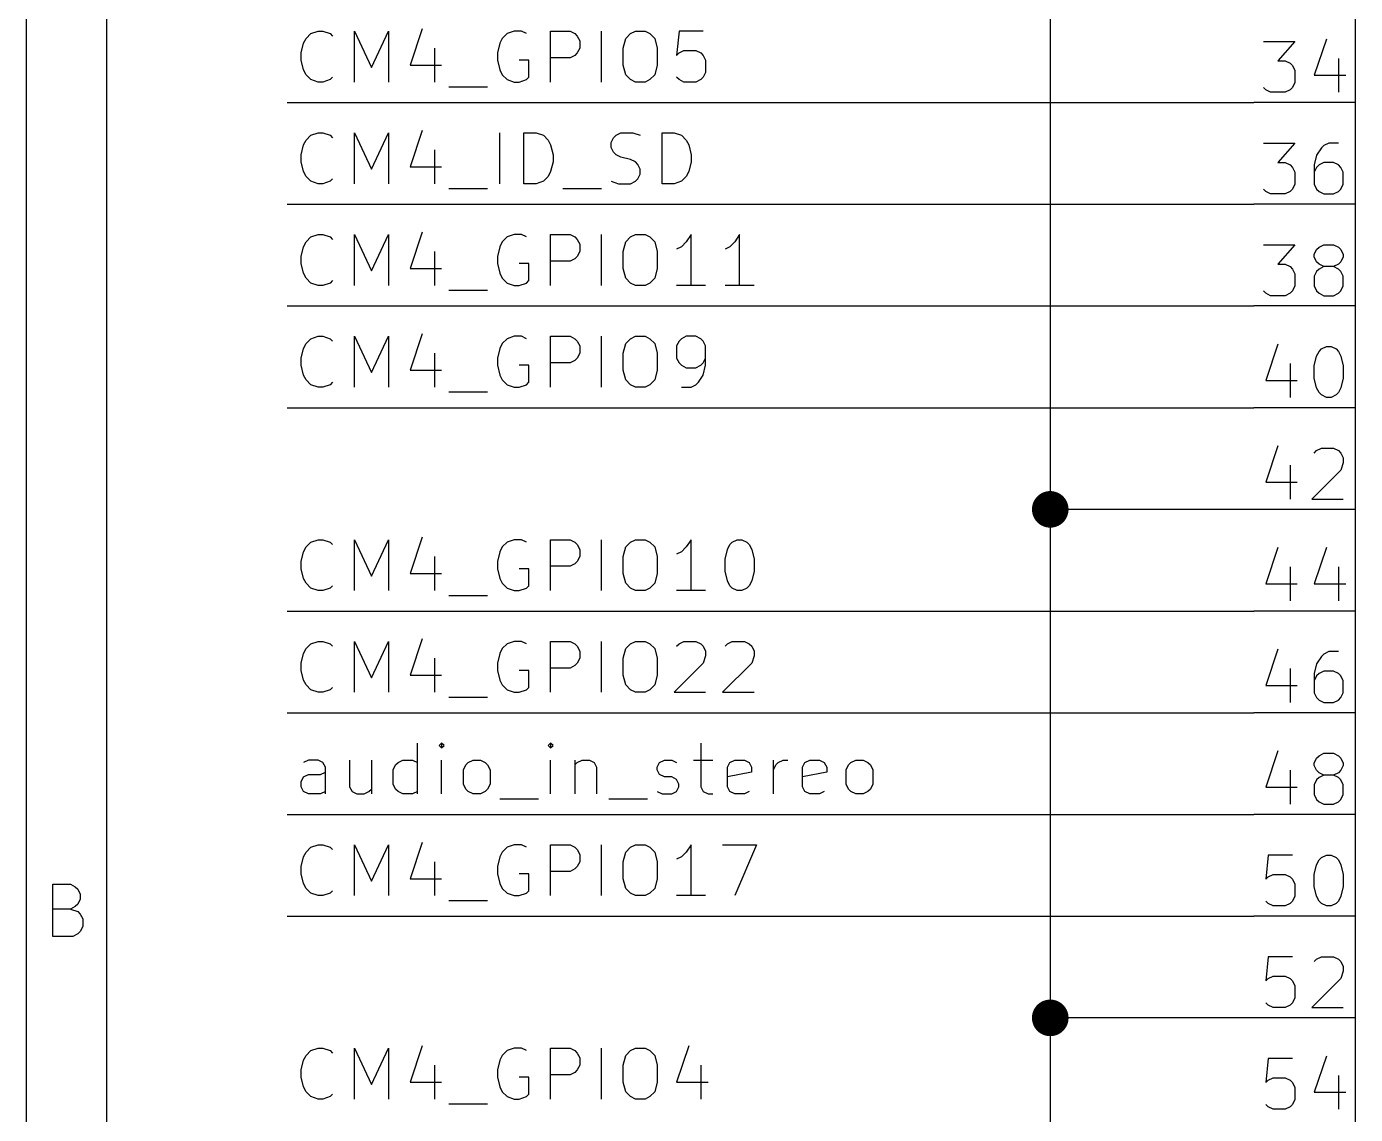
# Model space of a CAD drawing. Extents: x 0.4 to 11.3, y -7.9 to -0.4.
# Drawn here: x 0.394 to 1.7, y -3.545 to -2.475 of the extents above; entities that cross this region are included whole.
import ezdxf

# ---------------------------------------------------------------- set-up
doc = ezdxf.new("R2010")
doc.units = 0
doc.header["$MEASUREMENT"] = 0
for name, color, linetype in [('GRAY1', 251, 'CONTINUOUS'), ('GREEN3', 91, 'CONTINUOUS'), ('RED2', 1, 'CONTINUOUS'), ('RED3', 11, 'CONTINUOUS')]:
    doc.layers.add(name, color=color, linetype=linetype)

msp = doc.modelspace()

# ---------------------------------------------------------------- linework, layer by layer
at = {"layer": 'GRAY1', "linetype": 'CONTINUOUS'}
for p, q in [((0.673157, -2.48218), (0.680299, -2.4798)), ((0.680299, -2.4798), (0.685059, -2.4798)), ((0.685059, -2.4798), (0.692205, -2.48218)), ((0.716012, -2.5298), (0.716012, -2.4798)), ((0.716012, -2.4798), (0.732681, -2.51552)), ((0.732681, -2.51552), (0.749346, -2.4798)), ((0.749346, -2.4798), (0.749346, -2.5298)), ((0.782677, -2.47742), (0.770776, -2.51313)), ((0.873154, -2.4798), (0.866012, -2.48218)), ((0.880295, -2.4798), (0.873154, -2.4798)), ((0.885059, -2.48218), (0.880295, -2.4798)), ((0.908866, -2.5298), (0.908866, -2.4798)), ((0.908866, -2.4798), (0.927913, -2.4798)), ((0.927913, -2.4798), (0.932677, -2.48218)), ((0.958866, -2.5298), (0.958866, -2.4798)), ((0.987441, -2.48218), (0.992201, -2.4798)), ((0.992201, -2.4798), (1.00172, -2.4798)), ((1.00172, -2.4798), (1.00649, -2.48218)), ((1.03506, -2.4798), (1.03268, -2.50361)), ((1.05887, -2.4798), (1.03506, -2.4798)), ((0.663634, -2.50123), (0.666012, -2.4917)), ((0.666012, -2.4917), (0.668394, -2.48694)), ((0.668394, -2.48694), (0.673157, -2.48218)), ((0.692205, -2.48218), (0.694583, -2.48456)), ((0.858866, -2.4917), (0.856488, -2.50123)), ((0.861248, -2.48694), (0.858866, -2.4917)), ((0.866012, -2.48218), (0.861248, -2.48694)), ((0.932677, -2.48218), (0.935059, -2.48456)), ((0.935059, -2.48456), (0.937437, -2.48932)), ((0.937437, -2.48932), (0.937437, -2.49647)), ((0.980299, -2.49647), (0.982677, -2.48694)), ((0.982677, -2.48694), (0.987441, -2.48218)), ((1.00649, -2.48218), (1.01125, -2.48694)), ((1.01125, -2.48694), (1.01363, -2.49647)), ((0.663634, -2.50837), (0.663634, -2.50123)), ((0.794583, -2.49647), (0.794583, -2.5298)), ((0.856488, -2.50123), (0.856488, -2.50837)), ((0.927913, -2.50599), (0.908866, -2.50599)), ((0.932677, -2.50361), (0.927913, -2.50599)), ((0.935059, -2.50123), (0.932677, -2.50361)), ((0.937437, -2.49647), (0.935059, -2.50123)), ((0.980299, -2.51313), (0.980299, -2.49647)), ((1.01363, -2.49647), (1.01363, -2.51313)), ((1.03268, -2.50361), (1.03506, -2.50123)), ((1.03506, -2.50123), (1.03982, -2.49885)), ((1.03982, -2.49885), (1.05173, -2.49885)), ((1.05173, -2.49885), (1.05649, -2.50123)), ((1.05649, -2.50123), (1.05887, -2.50361)), ((1.05887, -2.50361), (1.06125, -2.50837)), ((0.666012, -2.51789), (0.663634, -2.50837)), ((0.668394, -2.52266), (0.666012, -2.51789)), ((0.770776, -2.51313), (0.801724, -2.51313)), ((0.856488, -2.50837), (0.858866, -2.51789)), ((0.858866, -2.51789), (0.861248, -2.52266)), ((0.887437, -2.50837), (0.877913, -2.50837)), ((0.887437, -2.52504), (0.887437, -2.50837)), ((0.982677, -2.52266), (0.980299, -2.51313)), ((1.01363, -2.51313), (1.01125, -2.52266)), ((1.06125, -2.52028), (1.05887, -2.52504)), ((1.06125, -2.50837), (1.06125, -2.52028)), ((0.673157, -2.52742), (0.668394, -2.52266)), ((0.680299, -2.5298), (0.673157, -2.52742)), ((0.685059, -2.5298), (0.680299, -2.5298)), ((0.692205, -2.52742), (0.685059, -2.5298)), ((0.694583, -2.52504), (0.692205, -2.52742)), ((0.861248, -2.52266), (0.866012, -2.52742)), ((0.866012, -2.52742), (0.873154, -2.5298)), ((0.873154, -2.5298), (0.877913, -2.5298)), ((0.877913, -2.5298), (0.885059, -2.52742)), ((0.885059, -2.52742), (0.887437, -2.52504)), ((0.987441, -2.52742), (0.982677, -2.52266)), ((0.992201, -2.5298), (0.987441, -2.52742)), ((1.00172, -2.5298), (0.992201, -2.5298)), ((1.00649, -2.52742), (1.00172, -2.5298)), ((1.01125, -2.52266), (1.00649, -2.52742)), ((1.03506, -2.52742), (1.03268, -2.52504)), ((1.03982, -2.5298), (1.03506, -2.52742)), ((1.05173, -2.5298), (1.03982, -2.5298)), ((1.05649, -2.52742), (1.05173, -2.5298)), ((1.05887, -2.52504), (1.05649, -2.52742)), ((0.80887, -2.53456), (0.846965, -2.53456)), ((0.668394, -2.58694), (0.673157, -2.58218)), ((0.673157, -2.58218), (0.680299, -2.5798)), ((0.680299, -2.5798), (0.685059, -2.5798)), ((0.685059, -2.5798), (0.692205, -2.58218)), ((0.692205, -2.58218), (0.694583, -2.58456)), ((0.716012, -2.6298), (0.716012, -2.5798)), ((0.716012, -2.5798), (0.732681, -2.61552)), ((0.732681, -2.61552), (0.749346, -2.5798)), ((0.749346, -2.5798), (0.749346, -2.6298)), ((0.782677, -2.57742), (0.770776, -2.61313)), ((0.858866, -2.6298), (0.858866, -2.5798)), ((0.882677, -2.6298), (0.882677, -2.5798)), ((0.882677, -2.5798), (0.894583, -2.5798)), ((0.894583, -2.5798), (0.901724, -2.58218)), ((0.901724, -2.58218), (0.906488, -2.58694)), ((0.968394, -2.58932), (0.970772, -2.58456)), ((0.970772, -2.58456), (0.973154, -2.58218)), ((0.973154, -2.58218), (0.977917, -2.5798)), ((0.977917, -2.5798), (0.989819, -2.5798)), ((0.989819, -2.5798), (0.996965, -2.58218)), ((1.01839, -2.6298), (1.01839, -2.5798)), ((1.01839, -2.5798), (1.0303, -2.5798)), ((1.0303, -2.5798), (1.03744, -2.58218)), ((1.03744, -2.58218), (1.0422, -2.58694)), ((0.663634, -2.60123), (0.666012, -2.5917)), ((0.666012, -2.5917), (0.668394, -2.58694)), ((0.794583, -2.59647), (0.794583, -2.6298)), ((0.906488, -2.58694), (0.90887, -2.5917)), ((0.90887, -2.5917), (0.911248, -2.60123)), ((0.968394, -2.59409), (0.968394, -2.58932)), ((0.970772, -2.59885), (0.968394, -2.59409)), ((0.973154, -2.60123), (0.970772, -2.59885)), ((1.0422, -2.58694), (1.04458, -2.5917)), ((1.04458, -2.5917), (1.04696, -2.60123)), ((0.663634, -2.60837), (0.663634, -2.60123)), ((0.666012, -2.61789), (0.663634, -2.60837)), ((0.911248, -2.60837), (0.90887, -2.61789)), ((0.911248, -2.60123), (0.911248, -2.60837)), ((0.977917, -2.60361), (0.973154, -2.60123)), ((0.987441, -2.60599), (0.977917, -2.60361)), ((0.992201, -2.60837), (0.987441, -2.60599)), ((0.994583, -2.61075), (0.992201, -2.60837)), ((0.996965, -2.61552), (0.994583, -2.61075)), ((1.04696, -2.60837), (1.04458, -2.61789)), ((1.04696, -2.60123), (1.04696, -2.60837)), ((0.668394, -2.62266), (0.666012, -2.61789)), ((0.673157, -2.62742), (0.668394, -2.62266)), ((0.694583, -2.62504), (0.692205, -2.62742)), ((0.770776, -2.61313), (0.801724, -2.61313)), ((0.906488, -2.62266), (0.901724, -2.62742)), ((0.90887, -2.61789), (0.906488, -2.62266)), ((0.992201, -2.62742), (0.994583, -2.62504)), ((0.994583, -2.62504), (0.996965, -2.62028)), ((0.996965, -2.62028), (0.996965, -2.61552)), ((1.0422, -2.62266), (1.03744, -2.62742)), ((1.04458, -2.61789), (1.0422, -2.62266)), ((0.680299, -2.6298), (0.673157, -2.62742)), ((0.685059, -2.6298), (0.680299, -2.6298)), ((0.692205, -2.62742), (0.685059, -2.6298)), ((0.80887, -2.63456), (0.846965, -2.63456)), ((0.894583, -2.6298), (0.882677, -2.6298)), ((0.901724, -2.62742), (0.894583, -2.6298)), ((0.920776, -2.63456), (0.95887, -2.63456)), ((0.968394, -2.62742), (0.975535, -2.6298)), ((0.975535, -2.6298), (0.987441, -2.6298)), ((0.987441, -2.6298), (0.992201, -2.62742)), ((1.0303, -2.6298), (1.01839, -2.6298)), ((1.03744, -2.62742), (1.0303, -2.6298)), ((0.782677, -2.67742), (0.770776, -2.71313)), ((0.666012, -2.6917), (0.668394, -2.68694)), ((0.668394, -2.68694), (0.673157, -2.68218)), ((0.673157, -2.68218), (0.680299, -2.6798)), ((0.680299, -2.6798), (0.685059, -2.6798)), ((0.685059, -2.6798), (0.692205, -2.68218)), ((0.692205, -2.68218), (0.694583, -2.68456)), ((0.716012, -2.7298), (0.716012, -2.6798)), ((0.716012, -2.6798), (0.732681, -2.71552)), ((0.732681, -2.71552), (0.749346, -2.6798)), ((0.749346, -2.6798), (0.749346, -2.7298)), ((0.861248, -2.68694), (0.858866, -2.6917)), ((0.866012, -2.68218), (0.861248, -2.68694)), ((0.873154, -2.6798), (0.866012, -2.68218)), ((0.880295, -2.6798), (0.873154, -2.6798)), ((0.885059, -2.68218), (0.880295, -2.6798)), ((0.908866, -2.7298), (0.908866, -2.6798)), ((0.908866, -2.6798), (0.927913, -2.6798)), ((0.927913, -2.6798), (0.932677, -2.68218)), ((0.932677, -2.68218), (0.935059, -2.68456)), ((0.935059, -2.68456), (0.937437, -2.68932)), ((0.937437, -2.68932), (0.937437, -2.69647)), ((0.958866, -2.7298), (0.958866, -2.6798)), ((0.980299, -2.69647), (0.982677, -2.68694)), ((0.982677, -2.68694), (0.987441, -2.68218)), ((0.987441, -2.68218), (0.992201, -2.6798)), ((0.992201, -2.6798), (1.00172, -2.6798)), ((1.00172, -2.6798), (1.00649, -2.68218)), ((1.00649, -2.68218), (1.01125, -2.68694)), ((1.01125, -2.68694), (1.01363, -2.69647)), ((1.0422, -2.68694), (1.03744, -2.6917)), ((1.04696, -2.6798), (1.0422, -2.68694)), ((1.04696, -2.7298), (1.04696, -2.6798)), ((1.08982, -2.68694), (1.08506, -2.6917)), ((1.09458, -2.6798), (1.08982, -2.68694)), ((1.09458, -2.7298), (1.09458, -2.6798)), ((0.663634, -2.70123), (0.666012, -2.6917)), ((0.663634, -2.70837), (0.663634, -2.70123)), ((0.794583, -2.69647), (0.794583, -2.7298)), ((0.858866, -2.6917), (0.856488, -2.70123)), ((0.856488, -2.70123), (0.856488, -2.70837)), ((0.932677, -2.70361), (0.927913, -2.70599)), ((0.935059, -2.70123), (0.932677, -2.70361)), ((0.937437, -2.69647), (0.935059, -2.70123)), ((0.980299, -2.71313), (0.980299, -2.69647)), ((1.01363, -2.69647), (1.01363, -2.71313)), ((1.03744, -2.6917), (1.03268, -2.69409)), ((1.08506, -2.6917), (1.0803, -2.69409)), ((0.666012, -2.71789), (0.663634, -2.70837)), ((0.770776, -2.71313), (0.801724, -2.71313)), ((0.856488, -2.70837), (0.858866, -2.71789)), ((0.887437, -2.70837), (0.877913, -2.70837)), ((0.887437, -2.72504), (0.887437, -2.70837)), ((0.927913, -2.70599), (0.908866, -2.70599)), ((0.982677, -2.72266), (0.980299, -2.71313)), ((1.01363, -2.71313), (1.01125, -2.72266)), ((0.668394, -2.72266), (0.666012, -2.71789)), ((0.673157, -2.72742), (0.668394, -2.72266)), ((0.680299, -2.7298), (0.673157, -2.72742)), ((0.685059, -2.7298), (0.680299, -2.7298)), ((0.692205, -2.72742), (0.685059, -2.7298)), ((0.694583, -2.72504), (0.692205, -2.72742)), ((0.858866, -2.71789), (0.861248, -2.72266)), ((0.861248, -2.72266), (0.866012, -2.72742)), ((0.866012, -2.72742), (0.873154, -2.7298)), ((0.873154, -2.7298), (0.877913, -2.7298)), ((0.877913, -2.7298), (0.885059, -2.72742)), ((0.885059, -2.72742), (0.887437, -2.72504)), ((0.987441, -2.72742), (0.982677, -2.72266)), ((0.992201, -2.7298), (0.987441, -2.72742)), ((1.00172, -2.7298), (0.992201, -2.7298)), ((1.00649, -2.72742), (1.00172, -2.7298)), ((1.01125, -2.72266), (1.00649, -2.72742)), ((1.06125, -2.7298), (1.03268, -2.7298)), ((1.10887, -2.7298), (1.0803, -2.7298)), ((0.80887, -2.73456), (0.846965, -2.73456)), ((0.668394, -2.78694), (0.673157, -2.78218)), ((0.673157, -2.78218), (0.680299, -2.7798)), ((0.680299, -2.7798), (0.685059, -2.7798)), ((0.685059, -2.7798), (0.692205, -2.78218)), ((0.692205, -2.78218), (0.694583, -2.78456)), ((0.716012, -2.8298), (0.716012, -2.7798)), ((0.716012, -2.7798), (0.732681, -2.81552)), ((0.732681, -2.81552), (0.749346, -2.7798)), ((0.749346, -2.7798), (0.749346, -2.8298)), ((0.782677, -2.77742), (0.770776, -2.81313)), ((0.866012, -2.78218), (0.861248, -2.78694)), ((0.873154, -2.7798), (0.866012, -2.78218)), ((0.880295, -2.7798), (0.873154, -2.7798)), ((0.885059, -2.78218), (0.880295, -2.7798)), ((0.908866, -2.8298), (0.908866, -2.7798)), ((0.908866, -2.7798), (0.927913, -2.7798)), ((0.927913, -2.7798), (0.932677, -2.78218)), ((0.932677, -2.78218), (0.935059, -2.78456)), ((0.958866, -2.8298), (0.958866, -2.7798)), ((0.982677, -2.78694), (0.987441, -2.78218)), ((0.987441, -2.78218), (0.992201, -2.7798)), ((0.992201, -2.7798), (1.00172, -2.7798)), ((1.00172, -2.7798), (1.00649, -2.78218)), ((1.00649, -2.78218), (1.01125, -2.78694)), ((1.03744, -2.78218), (1.03506, -2.78456)), ((1.0422, -2.7798), (1.03744, -2.78218)), ((1.05173, -2.7798), (1.0422, -2.7798)), ((1.05649, -2.78218), (1.05173, -2.7798)), ((1.05887, -2.78456), (1.05649, -2.78218)), ((0.663634, -2.80123), (0.666012, -2.7917)), ((0.666012, -2.7917), (0.668394, -2.78694)), ((0.858866, -2.7917), (0.856488, -2.80123)), ((0.861248, -2.78694), (0.858866, -2.7917)), ((0.935059, -2.78456), (0.937437, -2.78932)), ((0.937437, -2.78932), (0.937437, -2.79647)), ((0.980299, -2.79647), (0.982677, -2.78694)), ((1.01125, -2.78694), (1.01363, -2.79647)), ((1.03506, -2.78456), (1.03268, -2.78932)), ((1.03268, -2.78932), (1.03268, -2.80123)), ((1.06125, -2.78932), (1.05887, -2.78456)), ((1.06125, -2.80837), (1.06125, -2.78932)), ((0.663634, -2.80837), (0.663634, -2.80123)), ((0.666012, -2.81789), (0.663634, -2.80837)), ((0.794583, -2.79647), (0.794583, -2.8298)), ((0.856488, -2.80123), (0.856488, -2.80837)), ((0.856488, -2.80837), (0.858866, -2.81789)), ((0.887437, -2.80837), (0.877913, -2.80837)), ((0.887437, -2.82504), (0.887437, -2.80837)), ((0.927913, -2.80599), (0.908866, -2.80599)), ((0.932677, -2.80361), (0.927913, -2.80599)), ((0.935059, -2.80123), (0.932677, -2.80361)), ((0.937437, -2.79647), (0.935059, -2.80123)), ((0.980299, -2.81313), (0.980299, -2.79647)), ((1.01363, -2.79647), (1.01363, -2.81313)), ((1.03268, -2.80123), (1.03506, -2.80599)), ((1.03506, -2.80599), (1.03744, -2.80837)), ((1.03744, -2.80837), (1.0422, -2.81075)), ((1.05173, -2.81075), (1.05649, -2.80837)), ((1.05649, -2.80837), (1.05887, -2.80599)), ((1.05887, -2.80599), (1.06125, -2.80123)), ((1.05887, -2.81789), (1.06125, -2.80837)), ((0.668394, -2.82266), (0.666012, -2.81789)), ((0.770776, -2.81313), (0.801724, -2.81313)), ((0.858866, -2.81789), (0.861248, -2.82266)), ((0.982677, -2.82266), (0.980299, -2.81313)), ((1.01363, -2.81313), (1.01125, -2.82266)), ((1.0422, -2.81075), (1.05173, -2.81075)), ((1.05411, -2.82504), (1.05887, -2.81789)), ((0.673157, -2.82742), (0.668394, -2.82266)), ((0.680299, -2.8298), (0.673157, -2.82742)), ((0.685059, -2.8298), (0.680299, -2.8298)), ((0.692205, -2.82742), (0.685059, -2.8298)), ((0.694583, -2.82504), (0.692205, -2.82742)), ((0.80887, -2.83456), (0.846965, -2.83456)), ((0.861248, -2.82266), (0.866012, -2.82742)), ((0.866012, -2.82742), (0.873154, -2.8298)), ((0.873154, -2.8298), (0.877913, -2.8298)), ((0.877913, -2.8298), (0.885059, -2.82742)), ((0.885059, -2.82742), (0.887437, -2.82504)), ((0.987441, -2.82742), (0.982677, -2.82266)), ((0.992201, -2.8298), (0.987441, -2.82742)), ((1.00172, -2.8298), (0.992201, -2.8298)), ((1.00649, -2.82742), (1.00172, -2.8298)), ((1.01125, -2.82266), (1.00649, -2.82742)), ((1.03744, -2.8298), (1.04696, -2.8298)), ((1.04696, -2.8298), (1.05173, -2.82742)), ((1.05173, -2.82742), (1.05411, -2.82504)), ((0.782677, -2.97742), (0.770776, -3.01313)), ((0.666012, -2.9917), (0.668394, -2.98694)), ((0.668394, -2.98694), (0.673157, -2.98218)), ((0.673157, -2.98218), (0.680299, -2.9798)), ((0.680299, -2.9798), (0.685059, -2.9798)), ((0.685059, -2.9798), (0.692205, -2.98218)), ((0.692205, -2.98218), (0.694583, -2.98456)), ((0.716012, -3.0298), (0.716012, -2.9798)), ((0.716012, -2.9798), (0.732681, -3.01552)), ((0.732681, -3.01552), (0.749346, -2.9798)), ((0.749346, -2.9798), (0.749346, -3.0298)), ((0.861248, -2.98694), (0.858866, -2.9917)), ((0.866012, -2.98218), (0.861248, -2.98694)), ((0.873154, -2.9798), (0.866012, -2.98218)), ((0.880295, -2.9798), (0.873154, -2.9798)), ((0.885059, -2.98218), (0.880295, -2.9798)), ((0.908866, -3.0298), (0.908866, -2.9798)), ((0.908866, -2.9798), (0.927913, -2.9798)), ((0.927913, -2.9798), (0.932677, -2.98218)), ((0.932677, -2.98218), (0.935059, -2.98456)), ((0.935059, -2.98456), (0.937437, -2.98932)), ((0.937437, -2.98932), (0.937437, -2.99647)), ((0.958866, -3.0298), (0.958866, -2.9798)), ((0.980299, -2.99647), (0.982677, -2.98694)), ((0.982677, -2.98694), (0.987441, -2.98218)), ((0.987441, -2.98218), (0.992201, -2.9798)), ((0.992201, -2.9798), (1.00172, -2.9798)), ((1.00172, -2.9798), (1.00649, -2.98218)), ((1.00649, -2.98218), (1.01125, -2.98694)), ((1.01125, -2.98694), (1.01363, -2.99647)), ((1.0422, -2.98694), (1.03744, -2.9917)), ((1.04696, -2.9798), (1.0422, -2.98694)), ((1.04696, -3.0298), (1.04696, -2.9798)), ((1.0803, -2.99885), (1.08268, -2.98932)), ((1.08268, -2.98932), (1.08506, -2.98456)), ((1.08506, -2.98456), (1.08744, -2.98218)), ((1.08744, -2.98218), (1.0922, -2.9798)), ((1.0922, -2.9798), (1.09696, -2.9798)), ((1.09696, -2.9798), (1.10172, -2.98218)), ((1.10172, -2.98218), (1.10411, -2.98456)), ((1.10411, -2.98456), (1.10649, -2.98932)), ((1.10649, -2.98932), (1.10887, -2.99885)), ((0.663634, -3.00123), (0.666012, -2.9917)), ((0.663634, -3.00837), (0.663634, -3.00123)), ((0.794583, -2.99647), (0.794583, -3.0298)), ((0.858866, -2.9917), (0.856488, -3.00123)), ((0.856488, -3.00123), (0.856488, -3.00837)), ((0.932677, -3.00361), (0.927913, -3.00599)), ((0.935059, -3.00123), (0.932677, -3.00361)), ((0.937437, -2.99647), (0.935059, -3.00123)), ((0.980299, -3.01313), (0.980299, -2.99647)), ((1.01363, -2.99647), (1.01363, -3.01313)), ((1.03744, -2.9917), (1.03268, -2.99409)), ((1.0803, -3.01075), (1.0803, -2.99885)), ((1.10887, -2.99885), (1.10887, -3.01075)), ((0.666012, -3.01789), (0.663634, -3.00837)), ((0.770776, -3.01313), (0.801724, -3.01313)), ((0.856488, -3.00837), (0.858866, -3.01789)), ((0.887437, -3.00837), (0.877913, -3.00837)), ((0.887437, -3.02504), (0.887437, -3.00837)), ((0.927913, -3.00599), (0.908866, -3.00599)), ((0.982677, -3.02266), (0.980299, -3.01313)), ((1.01363, -3.01313), (1.01125, -3.02266)), ((1.08268, -3.02028), (1.0803, -3.01075)), ((1.10887, -3.01075), (1.10649, -3.02028)), ((0.668394, -3.02266), (0.666012, -3.01789)), ((0.673157, -3.02742), (0.668394, -3.02266)), ((0.680299, -3.0298), (0.673157, -3.02742)), ((0.685059, -3.0298), (0.680299, -3.0298)), ((0.692205, -3.02742), (0.685059, -3.0298)), ((0.694583, -3.02504), (0.692205, -3.02742)), ((0.858866, -3.01789), (0.861248, -3.02266)), ((0.861248, -3.02266), (0.866012, -3.02742)), ((0.866012, -3.02742), (0.873154, -3.0298)), ((0.873154, -3.0298), (0.877913, -3.0298)), ((0.877913, -3.0298), (0.885059, -3.02742)), ((0.885059, -3.02742), (0.887437, -3.02504)), ((0.987441, -3.02742), (0.982677, -3.02266)), ((0.992201, -3.0298), (0.987441, -3.02742)), ((1.00172, -3.0298), (0.992201, -3.0298)), ((1.00649, -3.02742), (1.00172, -3.0298)), ((1.01125, -3.02266), (1.00649, -3.02742)), ((1.06125, -3.0298), (1.03268, -3.0298)), ((1.08506, -3.02504), (1.08268, -3.02028)), ((1.08744, -3.02742), (1.08506, -3.02504)), ((1.0922, -3.0298), (1.08744, -3.02742)), ((1.09696, -3.0298), (1.0922, -3.0298)), ((1.10172, -3.02742), (1.09696, -3.0298)), ((1.10411, -3.02504), (1.10172, -3.02742)), ((1.10649, -3.02028), (1.10411, -3.02504)), ((0.80887, -3.03456), (0.846965, -3.03456)), ((0.668394, -3.08694), (0.673157, -3.08218)), ((0.673157, -3.08218), (0.680299, -3.0798)), ((0.680299, -3.0798), (0.685059, -3.0798)), ((0.685059, -3.0798), (0.692205, -3.08218)), ((0.692205, -3.08218), (0.694583, -3.08456)), ((0.716012, -3.1298), (0.716012, -3.0798)), ((0.716012, -3.0798), (0.732681, -3.11552)), ((0.732681, -3.11552), (0.749346, -3.0798)), ((0.749346, -3.0798), (0.749346, -3.1298)), ((0.782677, -3.07742), (0.770776, -3.11313)), ((0.866012, -3.08218), (0.861248, -3.08694)), ((0.873154, -3.0798), (0.866012, -3.08218)), ((0.880295, -3.0798), (0.873154, -3.0798)), ((0.885059, -3.08218), (0.880295, -3.0798)), ((0.908866, -3.1298), (0.908866, -3.0798)), ((0.908866, -3.0798), (0.927913, -3.0798)), ((0.927913, -3.0798), (0.932677, -3.08218)), ((0.932677, -3.08218), (0.935059, -3.08456)), ((0.958866, -3.1298), (0.958866, -3.0798)), ((0.982677, -3.08694), (0.987441, -3.08218)), ((0.987441, -3.08218), (0.992201, -3.0798)), ((0.992201, -3.0798), (1.00172, -3.0798)), ((1.00172, -3.0798), (1.00649, -3.08218)), ((1.00649, -3.08218), (1.01125, -3.08694)), ((1.03268, -3.08456), (1.03506, -3.08218)), ((1.03506, -3.08218), (1.03982, -3.0798)), ((1.03982, -3.0798), (1.05173, -3.0798)), ((1.05173, -3.0798), (1.05649, -3.08218)), ((1.05649, -3.08218), (1.05887, -3.08456)), ((1.0803, -3.08456), (1.08268, -3.08218)), ((1.08268, -3.08218), (1.08744, -3.0798)), ((1.08744, -3.0798), (1.09935, -3.0798)), ((1.09935, -3.0798), (1.10411, -3.08218)), ((1.10411, -3.08218), (1.10649, -3.08456)), ((0.663634, -3.10123), (0.666012, -3.0917)), ((0.666012, -3.0917), (0.668394, -3.08694)), ((0.858866, -3.0917), (0.856488, -3.10123)), ((0.861248, -3.08694), (0.858866, -3.0917)), ((0.935059, -3.08456), (0.937437, -3.08932)), ((0.937437, -3.08932), (0.937437, -3.09647)), ((0.980299, -3.09647), (0.982677, -3.08694)), ((1.01125, -3.08694), (1.01363, -3.09647)), ((1.05887, -3.08456), (1.06125, -3.08932)), ((1.06125, -3.09409), (1.05887, -3.10123)), ((1.06125, -3.08932), (1.06125, -3.09409)), ((1.10649, -3.08456), (1.10887, -3.08932)), ((1.10887, -3.09409), (1.10649, -3.10123)), ((1.10887, -3.08932), (1.10887, -3.09409)), ((0.663634, -3.10837), (0.663634, -3.10123)), ((0.666012, -3.11789), (0.663634, -3.10837)), ((0.794583, -3.09647), (0.794583, -3.1298)), ((0.856488, -3.10123), (0.856488, -3.10837)), ((0.856488, -3.10837), (0.858866, -3.11789)), ((0.887437, -3.10837), (0.877913, -3.10837)), ((0.887437, -3.12504), (0.887437, -3.10837)), ((0.927913, -3.10599), (0.908866, -3.10599)), ((0.932677, -3.10361), (0.927913, -3.10599)), ((0.935059, -3.10123), (0.932677, -3.10361)), ((0.937437, -3.09647), (0.935059, -3.10123)), ((0.980299, -3.11313), (0.980299, -3.09647)), ((1.01363, -3.09647), (1.01363, -3.11313)), ((1.05887, -3.10123), (1.0303, -3.1298)), ((1.10649, -3.10123), (1.07792, -3.1298)), ((0.668394, -3.12266), (0.666012, -3.11789)), ((0.770776, -3.11313), (0.801724, -3.11313)), ((0.858866, -3.11789), (0.861248, -3.12266)), ((0.982677, -3.12266), (0.980299, -3.11313)), ((1.01363, -3.11313), (1.01125, -3.12266)), ((0.673157, -3.12742), (0.668394, -3.12266)), ((0.680299, -3.1298), (0.673157, -3.12742)), ((0.685059, -3.1298), (0.680299, -3.1298)), ((0.692205, -3.12742), (0.685059, -3.1298)), ((0.694583, -3.12504), (0.692205, -3.12742)), ((0.80887, -3.13456), (0.846965, -3.13456)), ((0.861248, -3.12266), (0.866012, -3.12742)), ((0.866012, -3.12742), (0.873154, -3.1298)), ((0.873154, -3.1298), (0.877913, -3.1298)), ((0.877913, -3.1298), (0.885059, -3.12742)), ((0.885059, -3.12742), (0.887437, -3.12504)), ((0.987441, -3.12742), (0.982677, -3.12266)), ((0.992201, -3.1298), (0.987441, -3.12742)), ((1.00172, -3.1298), (0.992201, -3.1298)), ((1.00649, -3.12742), (1.00172, -3.1298)), ((1.01125, -3.12266), (1.00649, -3.12742)), ((1.0303, -3.1298), (1.06125, -3.1298)), ((1.07792, -3.1298), (1.10887, -3.1298)), ((0.777913, -3.2298), (0.777913, -3.1798)), ((0.80172, -3.1798), (0.799343, -3.18218)), ((0.799343, -3.18218), (0.80172, -3.18456)), ((0.804102, -3.18218), (0.80172, -3.1798)), ((0.80172, -3.1798), (0.80172, -3.18456)), ((0.80172, -3.18456), (0.804102, -3.18218)), ((0.908862, -3.1798), (0.906484, -3.18218)), ((0.906484, -3.18218), (0.908862, -3.18456)), ((0.911244, -3.18218), (0.908862, -3.1798)), ((0.908862, -3.1798), (0.908862, -3.18456)), ((0.908862, -3.18456), (0.911244, -3.18218)), ((1.05648, -3.1798), (1.05648, -3.22266)), ((0.670776, -3.19647), (0.666012, -3.19885)), ((0.680299, -3.19647), (0.670776, -3.19647)), ((0.685059, -3.19885), (0.680299, -3.19647)), ((0.687441, -3.20361), (0.685059, -3.19885)), ((0.711248, -3.19647), (0.711248, -3.22266)), ((0.732677, -3.19647), (0.732677, -3.2298)), ((0.756484, -3.20123), (0.758866, -3.19885)), ((0.758866, -3.19885), (0.76363, -3.19647)), ((0.76363, -3.19647), (0.773154, -3.19647)), ((0.773154, -3.19647), (0.777913, -3.19885)), ((0.80172, -3.2298), (0.80172, -3.19647)), ((0.825531, -3.20123), (0.827913, -3.19885)), ((0.827913, -3.19885), (0.832677, -3.19647)), ((0.832677, -3.19647), (0.839819, -3.19647)), ((0.839819, -3.19647), (0.844579, -3.19885)), ((0.844579, -3.19885), (0.846961, -3.20123)), ((0.908862, -3.2298), (0.908862, -3.19647)), ((0.932673, -3.19647), (0.932673, -3.2298)), ((0.932673, -3.20123), (0.935055, -3.19885)), ((0.935055, -3.19885), (0.939819, -3.19647)), ((0.939819, -3.19647), (0.946961, -3.19647)), ((0.946961, -3.19647), (0.95172, -3.19885)), ((0.95172, -3.19885), (0.954102, -3.20361)), ((1.01363, -3.20361), (1.016, -3.19885)), ((1.016, -3.19885), (1.02077, -3.19647)), ((1.02077, -3.19647), (1.02791, -3.19647)), ((1.02791, -3.19647), (1.03267, -3.19885)), ((1.04934, -3.19647), (1.06839, -3.19647)), ((1.08267, -3.20361), (1.08505, -3.19885)), ((1.08505, -3.19885), (1.08981, -3.19647)), ((1.08981, -3.19647), (1.09934, -3.19647)), ((1.09934, -3.19647), (1.1041, -3.19885)), ((1.1041, -3.19885), (1.10648, -3.20361)), ((1.12791, -3.2298), (1.12791, -3.19647)), ((1.13029, -3.20123), (1.13267, -3.19885)), ((1.13267, -3.19885), (1.13743, -3.19647)), ((1.13743, -3.19647), (1.1422, -3.19647)), ((1.15648, -3.20361), (1.15886, -3.19885)), ((1.15886, -3.19885), (1.16363, -3.19647)), ((1.16363, -3.19647), (1.17315, -3.19647)), ((1.17315, -3.19647), (1.17791, -3.19885)), ((1.17791, -3.19885), (1.18029, -3.20361)), ((1.20172, -3.20123), (1.2041, -3.19885)), ((1.2041, -3.19885), (1.20887, -3.19647)), ((1.20887, -3.19647), (1.21601, -3.19647)), ((1.21601, -3.19647), (1.22077, -3.19885)), ((1.22077, -3.19885), (1.22315, -3.20123)), ((0.663634, -3.21789), (0.666012, -3.21313)), ((0.666012, -3.21313), (0.670776, -3.21075)), ((0.670776, -3.21075), (0.682681, -3.21075)), ((0.682681, -3.21075), (0.687441, -3.20837)), ((0.687441, -3.2298), (0.687441, -3.20361)), ((0.754106, -3.20599), (0.756484, -3.20123)), ((0.754106, -3.22028), (0.754106, -3.20599)), ((0.823154, -3.20599), (0.825531, -3.20123)), ((0.823154, -3.22028), (0.823154, -3.20599)), ((0.846961, -3.20123), (0.849343, -3.20599)), ((0.849343, -3.20599), (0.849343, -3.22028)), ((0.954102, -3.20361), (0.954102, -3.2298)), ((1.01363, -3.20599), (1.01363, -3.20361)), ((1.016, -3.21075), (1.01363, -3.20599)), ((1.02077, -3.21313), (1.016, -3.21075)), ((1.02791, -3.21313), (1.02077, -3.21313)), ((1.03267, -3.21552), (1.02791, -3.21313)), ((1.08267, -3.22266), (1.08267, -3.20361)), ((1.10648, -3.20837), (1.08267, -3.21313)), ((1.10648, -3.20361), (1.10648, -3.20837)), ((1.12791, -3.20599), (1.13029, -3.20123)), ((1.15648, -3.22266), (1.15648, -3.20361)), ((1.18029, -3.20837), (1.15648, -3.21313)), ((1.18029, -3.20361), (1.18029, -3.20837)), ((1.19934, -3.20599), (1.20172, -3.20123)), ((1.19934, -3.22028), (1.19934, -3.20599)), ((1.22315, -3.20123), (1.22553, -3.20599)), ((1.22553, -3.20599), (1.22553, -3.22028)), ((0.663634, -3.22266), (0.663634, -3.21789)), ((0.666012, -3.22742), (0.663634, -3.22266)), ((0.711248, -3.22266), (0.71363, -3.22742)), ((0.730295, -3.22742), (0.732677, -3.22504)), ((0.756484, -3.22504), (0.754106, -3.22028)), ((0.758866, -3.22742), (0.756484, -3.22504)), ((0.825531, -3.22504), (0.823154, -3.22028)), ((0.827913, -3.22742), (0.825531, -3.22504)), ((0.846961, -3.22504), (0.844579, -3.22742)), ((0.849343, -3.22028), (0.846961, -3.22504)), ((1.03505, -3.22028), (1.03267, -3.21552)), ((1.03267, -3.22742), (1.03505, -3.22266)), ((1.03505, -3.22266), (1.03505, -3.22028)), ((1.05648, -3.22266), (1.05886, -3.22742)), ((1.08505, -3.22742), (1.08267, -3.22266)), ((1.15886, -3.22742), (1.15648, -3.22266)), ((1.20172, -3.22504), (1.19934, -3.22028)), ((1.2041, -3.22742), (1.20172, -3.22504)), ((1.22315, -3.22504), (1.22077, -3.22742)), ((1.22553, -3.22028), (1.22315, -3.22504)), ((0.670776, -3.2298), (0.666012, -3.22742)), ((0.682681, -3.2298), (0.670776, -3.2298)), ((0.687441, -3.22742), (0.682681, -3.2298)), ((0.71363, -3.22742), (0.718394, -3.2298)), ((0.718394, -3.2298), (0.725535, -3.2298)), ((0.725535, -3.2298), (0.730295, -3.22742)), ((0.76363, -3.2298), (0.758866, -3.22742)), ((0.773154, -3.2298), (0.76363, -3.2298)), ((0.777913, -3.22742), (0.773154, -3.2298)), ((0.832677, -3.2298), (0.827913, -3.22742)), ((0.839819, -3.2298), (0.832677, -3.2298)), ((0.844579, -3.22742), (0.839819, -3.2298)), ((0.858866, -3.23456), (0.896961, -3.23456)), ((0.966008, -3.23456), (1.0041, -3.23456)), ((1.01363, -3.22742), (1.01839, -3.2298)), ((1.01839, -3.2298), (1.02791, -3.2298)), ((1.02791, -3.2298), (1.03267, -3.22742)), ((1.05886, -3.22742), (1.06363, -3.2298)), ((1.06363, -3.2298), (1.06839, -3.2298)), ((1.08981, -3.2298), (1.08505, -3.22742)), ((1.09934, -3.2298), (1.08981, -3.2298)), ((1.1041, -3.22742), (1.09934, -3.2298)), ((1.16363, -3.2298), (1.15886, -3.22742)), ((1.17315, -3.2298), (1.16363, -3.2298)), ((1.17791, -3.22742), (1.17315, -3.2298)), ((1.20887, -3.2298), (1.2041, -3.22742)), ((1.21601, -3.2298), (1.20887, -3.2298)), ((1.22077, -3.22742), (1.21601, -3.2298)), ((0.782677, -3.27742), (0.770776, -3.31313)), ((0.663634, -3.30123), (0.666012, -3.2917)), ((0.666012, -3.2917), (0.668394, -3.28694)), ((0.668394, -3.28694), (0.673157, -3.28218)), ((0.673157, -3.28218), (0.680299, -3.2798)), ((0.680299, -3.2798), (0.685059, -3.2798)), ((0.685059, -3.2798), (0.692205, -3.28218)), ((0.692205, -3.28218), (0.694583, -3.28456)), ((0.716012, -3.3298), (0.716012, -3.2798)), ((0.716012, -3.2798), (0.732681, -3.31552)), ((0.732681, -3.31552), (0.749346, -3.2798)), ((0.749346, -3.2798), (0.749346, -3.3298)), ((0.858866, -3.2917), (0.856488, -3.30123)), ((0.861248, -3.28694), (0.858866, -3.2917)), ((0.866012, -3.28218), (0.861248, -3.28694)), ((0.873154, -3.2798), (0.866012, -3.28218)), ((0.880295, -3.2798), (0.873154, -3.2798)), ((0.885059, -3.28218), (0.880295, -3.2798)), ((0.908866, -3.3298), (0.908866, -3.2798)), ((0.908866, -3.2798), (0.927913, -3.2798)), ((0.927913, -3.2798), (0.932677, -3.28218)), ((0.932677, -3.28218), (0.935059, -3.28456)), ((0.935059, -3.28456), (0.937437, -3.28932)), ((0.937437, -3.28932), (0.937437, -3.29647)), ((0.958866, -3.3298), (0.958866, -3.2798)), ((0.980299, -3.29647), (0.982677, -3.28694)), ((0.982677, -3.28694), (0.987441, -3.28218)), ((0.987441, -3.28218), (0.992201, -3.2798)), ((0.992201, -3.2798), (1.00172, -3.2798)), ((1.00172, -3.2798), (1.00649, -3.28218)), ((1.00649, -3.28218), (1.01125, -3.28694)), ((1.01125, -3.28694), (1.01363, -3.29647)), ((1.03744, -3.2917), (1.03268, -3.29409)), ((1.0422, -3.28694), (1.03744, -3.2917)), ((1.04696, -3.2798), (1.0422, -3.28694)), ((1.04696, -3.3298), (1.04696, -3.2798)), ((1.07792, -3.2798), (1.11125, -3.2798)), ((1.11125, -3.2798), (1.08982, -3.3298)), ((0.663634, -3.30837), (0.663634, -3.30123)), ((0.794583, -3.29647), (0.794583, -3.3298)), ((0.856488, -3.30123), (0.856488, -3.30837)), ((0.932677, -3.30361), (0.927913, -3.30599)), ((0.935059, -3.30123), (0.932677, -3.30361)), ((0.937437, -3.29647), (0.935059, -3.30123)), ((0.980299, -3.31313), (0.980299, -3.29647)), ((1.01363, -3.29647), (1.01363, -3.31313)), ((0.666012, -3.31789), (0.663634, -3.30837)), ((0.668394, -3.32266), (0.666012, -3.31789)), ((0.770776, -3.31313), (0.801724, -3.31313)), ((0.856488, -3.30837), (0.858866, -3.31789)), ((0.858866, -3.31789), (0.861248, -3.32266)), ((0.887437, -3.30837), (0.877913, -3.30837)), ((0.887437, -3.32504), (0.887437, -3.30837)), ((0.927913, -3.30599), (0.908866, -3.30599)), ((0.982677, -3.32266), (0.980299, -3.31313)), ((1.01363, -3.31313), (1.01125, -3.32266)), ((0.673157, -3.32742), (0.668394, -3.32266)), ((0.680299, -3.3298), (0.673157, -3.32742)), ((0.685059, -3.3298), (0.680299, -3.3298)), ((0.692205, -3.32742), (0.685059, -3.3298)), ((0.694583, -3.32504), (0.692205, -3.32742)), ((0.861248, -3.32266), (0.866012, -3.32742)), ((0.866012, -3.32742), (0.873154, -3.3298)), ((0.873154, -3.3298), (0.877913, -3.3298)), ((0.877913, -3.3298), (0.885059, -3.32742)), ((0.885059, -3.32742), (0.887437, -3.32504)), ((0.987441, -3.32742), (0.982677, -3.32266)), ((0.992201, -3.3298), (0.987441, -3.32742)), ((1.00172, -3.3298), (0.992201, -3.3298)), ((1.00649, -3.32742), (1.00172, -3.3298)), ((1.01125, -3.32266), (1.00649, -3.32742)), ((1.06125, -3.3298), (1.03268, -3.3298)), ((0.80887, -3.33456), (0.846965, -3.33456)), ((0.666012, -3.4917), (0.668394, -3.48694)), ((0.668394, -3.48694), (0.673157, -3.48218)), ((0.673157, -3.48218), (0.680299, -3.4798)), ((0.680299, -3.4798), (0.685059, -3.4798)), ((0.685059, -3.4798), (0.692205, -3.48218)), ((0.692205, -3.48218), (0.694583, -3.48456)), ((0.716012, -3.5298), (0.716012, -3.4798)), ((0.716012, -3.4798), (0.732681, -3.51552)), ((0.732681, -3.51552), (0.749346, -3.4798)), ((0.749346, -3.4798), (0.749346, -3.5298)), ((0.782677, -3.47742), (0.770776, -3.51313)), ((0.861248, -3.48694), (0.858866, -3.4917)), ((0.866012, -3.48218), (0.861248, -3.48694)), ((0.873154, -3.4798), (0.866012, -3.48218)), ((0.880295, -3.4798), (0.873154, -3.4798)), ((0.885059, -3.48218), (0.880295, -3.4798)), ((0.908866, -3.5298), (0.908866, -3.4798)), ((0.908866, -3.4798), (0.927913, -3.4798)), ((0.927913, -3.4798), (0.932677, -3.48218)), ((0.932677, -3.48218), (0.935059, -3.48456)), ((0.935059, -3.48456), (0.937437, -3.48932)), ((0.958866, -3.5298), (0.958866, -3.4798)), ((0.980299, -3.49647), (0.982677, -3.48694)), ((0.982677, -3.48694), (0.987441, -3.48218)), ((0.987441, -3.48218), (0.992201, -3.4798)), ((0.992201, -3.4798), (1.00172, -3.4798)), ((1.00172, -3.4798), (1.00649, -3.48218)), ((1.00649, -3.48218), (1.01125, -3.48694)), ((1.01125, -3.48694), (1.01363, -3.49647)), ((1.04458, -3.47742), (1.03268, -3.51313)), ((0.663634, -3.50123), (0.666012, -3.4917)), ((0.794583, -3.49647), (0.794583, -3.5298)), ((0.858866, -3.4917), (0.856488, -3.50123)), ((0.937437, -3.49647), (0.935059, -3.50123)), ((0.937437, -3.48932), (0.937437, -3.49647)), ((0.980299, -3.51313), (0.980299, -3.49647)), ((1.01363, -3.49647), (1.01363, -3.51313)), ((1.05649, -3.49647), (1.05649, -3.5298)), ((0.663634, -3.50837), (0.663634, -3.50123)), ((0.666012, -3.51789), (0.663634, -3.50837)), ((0.770776, -3.51313), (0.801724, -3.51313)), ((0.856488, -3.50123), (0.856488, -3.50837)), ((0.856488, -3.50837), (0.858866, -3.51789)), ((0.887437, -3.50837), (0.877913, -3.50837)), ((0.887437, -3.52504), (0.887437, -3.50837)), ((0.927913, -3.50599), (0.908866, -3.50599)), ((0.932677, -3.50361), (0.927913, -3.50599)), ((0.935059, -3.50123), (0.932677, -3.50361)), ((0.982677, -3.52266), (0.980299, -3.51313)), ((1.01363, -3.51313), (1.01125, -3.52266)), ((1.03268, -3.51313), (1.06363, -3.51313)), ((0.668394, -3.52266), (0.666012, -3.51789)), ((0.673157, -3.52742), (0.668394, -3.52266)), ((0.694583, -3.52504), (0.692205, -3.52742)), ((0.858866, -3.51789), (0.861248, -3.52266)), ((0.861248, -3.52266), (0.866012, -3.52742)), ((0.885059, -3.52742), (0.887437, -3.52504)), ((0.987441, -3.52742), (0.982677, -3.52266)), ((1.01125, -3.52266), (1.00649, -3.52742)), ((0.680299, -3.5298), (0.673157, -3.52742)), ((0.685059, -3.5298), (0.680299, -3.5298)), ((0.692205, -3.52742), (0.685059, -3.5298)), ((0.80887, -3.53456), (0.846965, -3.53456)), ((0.866012, -3.52742), (0.873154, -3.5298)), ((0.873154, -3.5298), (0.877913, -3.5298)), ((0.877913, -3.5298), (0.885059, -3.52742)), ((0.992201, -3.5298), (0.987441, -3.52742)), ((1.00172, -3.5298), (0.992201, -3.5298)), ((1.00649, -3.52742), (1.00172, -3.5298))]:
    msp.add_line(p, q, dxfattribs=at)
at = {"layer": 'GREEN3', "linetype": 'CONTINUOUS'}
for p, q in [((1.4, -2.45), (1.4, -2.95)), ((0.65, -2.55), (1.6, -2.55)), ((0.65, -2.65), (1.6, -2.65)), ((0.65, -2.75), (1.6, -2.75)), ((0.65, -2.85), (1.6, -2.85)), ((1.6, -2.95), (1.4, -2.95)), ((1.4, -2.95), (1.4, -3.45)), ((0.65, -3.05), (1.6, -3.05)), ((0.65, -3.15), (1.6, -3.15)), ((0.65, -3.25), (1.6, -3.25)), ((0.65, -3.35), (1.6, -3.35)), ((1.4, -3.45), (1.4, -3.85)), ((1.6, -3.45), (1.4, -3.45))]:
    msp.add_line(p, q, dxfattribs=at)
at = {"layer": 'GREEN3', "const_width": 0.018}
for points in [[(1.391, -2.95, 1), (1.409, -2.95, 1)], [(1.391, -3.45, 1), (1.409, -3.45, 1)]]:
    msp.add_lwpolyline(points, format="xyb", close=True, dxfattribs=at)
at = {"layer": 'RED2', "linetype": 'CONTINUOUS'}
for p, q in [((0.393701, -7.8743), (0.393701, -0.393701)), ((0.472441, -7.79556), (0.472441, -0.472441)), ((1.7, -5.95), (1.7, -0.85)), ((1.7, -2.55), (1.6, -2.55)), ((1.7, -2.65), (1.6, -2.65)), ((1.7, -2.75), (1.6, -2.75)), ((1.7, -2.85), (1.6, -2.85)), ((1.7, -2.95), (1.6, -2.95)), ((1.7, -3.05), (1.6, -3.05)), ((1.7, -3.15), (1.6, -3.15)), ((1.7, -3.25), (1.6, -3.25)), ((0.419665, -3.36983), (0.419665, -3.31865)), ((0.419665, -3.31865), (0.436724, -3.31865)), ((0.436724, -3.31865), (0.441598, -3.32109)), ((0.441598, -3.32109), (0.444035, -3.32352)), ((0.444035, -3.32352), (0.446472, -3.3284)), ((0.446472, -3.3284), (0.446472, -3.33327)), ((0.436724, -3.34302), (0.419665, -3.34302)), ((0.441598, -3.34058), (0.436724, -3.34302)), ((0.436724, -3.34302), (0.444035, -3.34546)), ((0.444035, -3.33815), (0.441598, -3.34058)), ((0.446472, -3.33327), (0.444035, -3.33815)), ((0.444035, -3.34546), (0.446472, -3.34789)), ((0.446472, -3.34789), (0.448909, -3.35277)), ((0.448909, -3.35277), (0.448909, -3.36008)), ((1.7, -3.35), (1.6, -3.35)), ((0.439161, -3.36983), (0.419665, -3.36983)), ((0.444035, -3.36739), (0.439161, -3.36983)), ((0.446472, -3.36495), (0.444035, -3.36739)), ((0.448909, -3.36008), (0.446472, -3.36495)), ((1.7, -3.45), (1.6, -3.45))]:
    msp.add_line(p, q, dxfattribs=at)
at = {"layer": 'RED3', "linetype": 'CONTINUOUS'}
for p, q in [((1.60952, -2.48988), (1.64048, -2.48988)), ((1.64048, -2.48988), (1.62381, -2.50893)), ((1.67143, -2.4875), (1.65952, -2.52321)), ((1.68333, -2.50655), (1.68333, -2.53988)), ((1.62381, -2.50893), (1.63095, -2.50893)), ((1.63095, -2.50893), (1.63571, -2.51131)), ((1.63571, -2.51131), (1.63809, -2.51369)), ((1.63809, -2.51369), (1.64048, -2.51845)), ((1.64048, -2.51845), (1.64048, -2.53035)), ((1.64048, -2.53035), (1.63809, -2.53512)), ((1.65952, -2.52321), (1.69047, -2.52321)), ((1.61191, -2.5375), (1.60952, -2.53512)), ((1.61667, -2.53988), (1.61191, -2.5375)), ((1.63095, -2.53988), (1.61667, -2.53988)), ((1.63571, -2.5375), (1.63095, -2.53988)), ((1.63809, -2.53512), (1.63571, -2.5375)), ((1.60952, -2.58988), (1.64048, -2.58988)), ((1.64048, -2.58988), (1.62381, -2.60893)), ((1.66667, -2.59464), (1.6619, -2.60178)), ((1.66905, -2.59226), (1.66667, -2.59464)), ((1.67381, -2.58988), (1.66905, -2.59226)), ((1.68333, -2.58988), (1.67381, -2.58988)), ((1.62381, -2.60893), (1.63095, -2.60893)), ((1.63095, -2.60893), (1.63571, -2.61131)), ((1.63571, -2.61131), (1.63809, -2.61369)), ((1.6619, -2.60178), (1.65952, -2.61131)), ((1.65952, -2.61131), (1.65952, -2.63035)), ((1.66428, -2.61131), (1.6619, -2.61369)), ((1.66905, -2.60893), (1.66428, -2.61131)), ((1.67857, -2.60893), (1.66905, -2.60893)), ((1.68333, -2.61131), (1.67857, -2.60893)), ((1.68571, -2.61369), (1.68333, -2.61131)), ((1.63809, -2.61369), (1.64048, -2.61845)), ((1.64048, -2.61845), (1.64048, -2.63035)), ((1.6619, -2.61369), (1.65952, -2.61845)), ((1.68809, -2.61845), (1.68571, -2.61369)), ((1.68809, -2.63035), (1.68809, -2.61845)), ((1.61191, -2.6375), (1.60952, -2.63512)), ((1.61667, -2.63988), (1.61191, -2.6375)), ((1.63571, -2.6375), (1.63095, -2.63988)), ((1.63809, -2.63512), (1.63571, -2.6375)), ((1.64048, -2.63035), (1.63809, -2.63512)), ((1.65952, -2.63035), (1.6619, -2.63512)), ((1.6619, -2.63512), (1.66428, -2.6375)), ((1.66428, -2.6375), (1.66905, -2.63988)), ((1.67857, -2.63988), (1.68333, -2.6375)), ((1.68333, -2.6375), (1.68571, -2.63512)), ((1.68571, -2.63512), (1.68809, -2.63035)), ((1.63095, -2.63988), (1.61667, -2.63988)), ((1.66905, -2.63988), (1.67857, -2.63988)), ((1.60952, -2.68988), (1.64048, -2.68988)), ((1.64048, -2.68988), (1.62381, -2.70893)), ((1.66428, -2.69226), (1.66905, -2.68988)), ((1.66905, -2.68988), (1.67857, -2.68988)), ((1.67857, -2.68988), (1.68333, -2.69226)), ((1.65952, -2.6994), (1.6619, -2.69464)), ((1.65952, -2.70178), (1.65952, -2.6994)), ((1.6619, -2.70655), (1.65952, -2.70178)), ((1.6619, -2.69464), (1.66428, -2.69226)), ((1.68333, -2.69226), (1.68571, -2.69464)), ((1.68571, -2.69464), (1.68809, -2.6994)), ((1.68809, -2.70178), (1.68571, -2.70655)), ((1.68809, -2.6994), (1.68809, -2.70178)), ((1.62381, -2.70893), (1.63095, -2.70893)), ((1.63095, -2.70893), (1.63571, -2.71131)), ((1.63571, -2.71131), (1.63809, -2.71369)), ((1.63809, -2.71369), (1.64048, -2.71845)), ((1.6619, -2.71607), (1.65952, -2.72083)), ((1.66428, -2.70893), (1.6619, -2.70655)), ((1.66428, -2.71369), (1.6619, -2.71607)), ((1.66905, -2.71131), (1.66428, -2.70893)), ((1.66905, -2.71131), (1.66428, -2.71369)), ((1.67857, -2.71131), (1.66905, -2.71131)), ((1.68333, -2.70893), (1.67857, -2.71131)), ((1.68333, -2.71369), (1.67857, -2.71131)), ((1.68571, -2.70655), (1.68333, -2.70893)), ((1.68571, -2.71607), (1.68333, -2.71369)), ((1.68809, -2.72083), (1.68571, -2.71607)), ((1.64048, -2.71845), (1.64048, -2.73035)), ((1.65952, -2.72083), (1.65952, -2.73035)), ((1.68809, -2.73035), (1.68809, -2.72083)), ((1.61191, -2.7375), (1.60952, -2.73512)), ((1.61667, -2.73988), (1.61191, -2.7375)), ((1.63095, -2.73988), (1.61667, -2.73988)), ((1.63571, -2.7375), (1.63095, -2.73988)), ((1.63809, -2.73512), (1.63571, -2.7375)), ((1.64048, -2.73035), (1.63809, -2.73512)), ((1.65952, -2.73035), (1.6619, -2.73512)), ((1.6619, -2.73512), (1.66428, -2.7375)), ((1.66428, -2.7375), (1.66905, -2.73988)), ((1.66905, -2.73988), (1.67857, -2.73988)), ((1.67857, -2.73988), (1.68333, -2.7375)), ((1.68333, -2.7375), (1.68571, -2.73512)), ((1.68571, -2.73512), (1.68809, -2.73035)), ((1.62381, -2.7875), (1.61191, -2.82321)), ((1.6619, -2.7994), (1.66428, -2.79464)), ((1.66428, -2.79464), (1.66667, -2.79226)), ((1.66667, -2.79226), (1.67143, -2.78988)), ((1.67143, -2.78988), (1.67619, -2.78988)), ((1.67619, -2.78988), (1.68095, -2.79226)), ((1.68095, -2.79226), (1.68333, -2.79464)), ((1.68333, -2.79464), (1.68571, -2.7994)), ((1.63571, -2.80655), (1.63571, -2.83988)), ((1.65952, -2.80893), (1.6619, -2.7994)), ((1.68571, -2.7994), (1.68809, -2.80893)), ((1.65952, -2.82083), (1.65952, -2.80893)), ((1.6619, -2.83035), (1.65952, -2.82083)), ((1.68809, -2.82083), (1.68571, -2.83035)), ((1.68809, -2.80893), (1.68809, -2.82083)), ((1.61191, -2.82321), (1.64285, -2.82321)), ((1.66428, -2.83512), (1.6619, -2.83035)), ((1.68571, -2.83035), (1.68333, -2.83512)), ((1.66667, -2.8375), (1.66428, -2.83512)), ((1.67143, -2.83988), (1.66667, -2.8375)), ((1.67619, -2.83988), (1.67143, -2.83988)), ((1.68095, -2.8375), (1.67619, -2.83988)), ((1.68333, -2.83512), (1.68095, -2.8375)), ((1.62381, -2.8875), (1.61191, -2.92321)), ((1.65952, -2.89464), (1.6619, -2.89226)), ((1.6619, -2.89226), (1.66667, -2.88988)), ((1.66667, -2.88988), (1.67857, -2.88988)), ((1.67857, -2.88988), (1.68333, -2.89226)), ((1.68333, -2.89226), (1.68571, -2.89464)), ((1.68571, -2.89464), (1.68809, -2.8994)), ((1.68809, -2.8994), (1.68809, -2.90417)), ((1.63571, -2.90655), (1.63571, -2.93988)), ((1.68571, -2.91131), (1.65714, -2.93988)), ((1.68809, -2.90417), (1.68571, -2.91131)), ((1.61191, -2.92321), (1.64285, -2.92321)), ((1.65714, -2.93988), (1.68809, -2.93988)), ((1.62381, -2.9875), (1.61191, -3.02321)), ((1.67143, -2.9875), (1.65952, -3.02321)), ((1.63571, -3.00655), (1.63571, -3.03988)), ((1.68333, -3.00655), (1.68333, -3.03988)), ((1.61191, -3.02321), (1.64285, -3.02321)), ((1.65952, -3.02321), (1.69047, -3.02321)), ((1.62381, -3.0875), (1.61191, -3.12321)), ((1.66667, -3.09464), (1.6619, -3.10178)), ((1.66905, -3.09226), (1.66667, -3.09464)), ((1.67381, -3.08988), (1.66905, -3.09226)), ((1.68333, -3.08988), (1.67381, -3.08988)), ((1.63571, -3.10655), (1.63571, -3.13988)), ((1.6619, -3.10178), (1.65952, -3.11131)), ((1.66905, -3.10893), (1.66428, -3.11131)), ((1.67857, -3.10893), (1.66905, -3.10893)), ((1.68333, -3.11131), (1.67857, -3.10893)), ((1.65952, -3.11131), (1.65952, -3.13035)), ((1.6619, -3.11369), (1.65952, -3.11845)), ((1.66428, -3.11131), (1.6619, -3.11369)), ((1.68571, -3.11369), (1.68333, -3.11131)), ((1.68809, -3.11845), (1.68571, -3.11369)), ((1.68809, -3.13035), (1.68809, -3.11845)), ((1.61191, -3.12321), (1.64285, -3.12321)), ((1.65952, -3.13035), (1.6619, -3.13512)), ((1.68571, -3.13512), (1.68809, -3.13035)), ((1.6619, -3.13512), (1.66428, -3.1375)), ((1.66428, -3.1375), (1.66905, -3.13988)), ((1.66905, -3.13988), (1.67857, -3.13988)), ((1.67857, -3.13988), (1.68333, -3.1375)), ((1.68333, -3.1375), (1.68571, -3.13512)), ((1.62381, -3.1875), (1.61191, -3.22321)), ((1.65952, -3.1994), (1.6619, -3.19464)), ((1.65952, -3.20178), (1.65952, -3.1994)), ((1.6619, -3.19464), (1.66428, -3.19226)), ((1.66428, -3.19226), (1.66905, -3.18988)), ((1.66905, -3.18988), (1.67857, -3.18988)), ((1.67857, -3.18988), (1.68333, -3.19226)), ((1.68333, -3.19226), (1.68571, -3.19464)), ((1.68571, -3.19464), (1.68809, -3.1994)), ((1.68809, -3.1994), (1.68809, -3.20178)), ((1.63571, -3.20655), (1.63571, -3.23988)), ((1.6619, -3.20655), (1.65952, -3.20178)), ((1.66428, -3.20893), (1.6619, -3.20655)), ((1.66905, -3.21131), (1.66428, -3.20893)), ((1.66905, -3.21131), (1.66428, -3.21369)), ((1.67857, -3.21131), (1.66905, -3.21131)), ((1.68333, -3.20893), (1.67857, -3.21131)), ((1.68333, -3.21369), (1.67857, -3.21131)), ((1.68571, -3.20655), (1.68333, -3.20893)), ((1.68809, -3.20178), (1.68571, -3.20655)), ((1.61191, -3.22321), (1.64285, -3.22321)), ((1.6619, -3.21607), (1.65952, -3.22083)), ((1.65952, -3.22083), (1.65952, -3.23035)), ((1.66428, -3.21369), (1.6619, -3.21607)), ((1.68571, -3.21607), (1.68333, -3.21369)), ((1.68809, -3.22083), (1.68571, -3.21607)), ((1.68809, -3.23035), (1.68809, -3.22083)), ((1.65952, -3.23035), (1.6619, -3.23512)), ((1.6619, -3.23512), (1.66428, -3.2375)), ((1.66428, -3.2375), (1.66905, -3.23988)), ((1.67857, -3.23988), (1.68333, -3.2375)), ((1.68333, -3.2375), (1.68571, -3.23512)), ((1.68571, -3.23512), (1.68809, -3.23035)), ((1.66905, -3.23988), (1.67857, -3.23988)), ((1.61428, -3.28988), (1.61191, -3.31369)), ((1.63809, -3.28988), (1.61428, -3.28988)), ((1.66667, -3.29226), (1.67143, -3.28988)), ((1.67143, -3.28988), (1.67619, -3.28988)), ((1.67619, -3.28988), (1.68095, -3.29226)), ((1.65952, -3.30893), (1.6619, -3.2994)), ((1.6619, -3.2994), (1.66428, -3.29464)), ((1.66428, -3.29464), (1.66667, -3.29226)), ((1.68095, -3.29226), (1.68333, -3.29464)), ((1.68333, -3.29464), (1.68571, -3.2994)), ((1.68571, -3.2994), (1.68809, -3.30893)), ((1.61191, -3.31369), (1.61428, -3.31131)), ((1.61428, -3.31131), (1.61905, -3.30893)), ((1.61905, -3.30893), (1.63095, -3.30893)), ((1.63095, -3.30893), (1.63571, -3.31131)), ((1.63571, -3.31131), (1.63809, -3.31369)), ((1.63809, -3.31369), (1.64048, -3.31845)), ((1.65952, -3.32083), (1.65952, -3.30893)), ((1.68809, -3.30893), (1.68809, -3.32083)), ((1.64048, -3.33035), (1.63809, -3.33512)), ((1.64048, -3.31845), (1.64048, -3.33035)), ((1.6619, -3.33035), (1.65952, -3.32083)), ((1.66428, -3.33512), (1.6619, -3.33035)), ((1.68571, -3.33035), (1.68333, -3.33512)), ((1.68809, -3.32083), (1.68571, -3.33035)), ((1.61428, -3.3375), (1.61191, -3.33512)), ((1.61905, -3.33988), (1.61428, -3.3375)), ((1.63095, -3.33988), (1.61905, -3.33988)), ((1.63571, -3.3375), (1.63095, -3.33988)), ((1.63809, -3.33512), (1.63571, -3.3375)), ((1.66667, -3.3375), (1.66428, -3.33512)), ((1.67143, -3.33988), (1.66667, -3.3375)), ((1.67619, -3.33988), (1.67143, -3.33988)), ((1.68095, -3.3375), (1.67619, -3.33988)), ((1.68333, -3.33512), (1.68095, -3.3375)), ((1.61428, -3.38988), (1.61191, -3.41369)), ((1.63809, -3.38988), (1.61428, -3.38988)), ((1.65952, -3.39464), (1.6619, -3.39226)), ((1.6619, -3.39226), (1.66667, -3.38988)), ((1.66667, -3.38988), (1.67857, -3.38988)), ((1.67857, -3.38988), (1.68333, -3.39226)), ((1.68333, -3.39226), (1.68571, -3.39464)), ((1.68571, -3.39464), (1.68809, -3.3994)), ((1.61428, -3.41131), (1.61905, -3.40893)), ((1.61905, -3.40893), (1.63095, -3.40893)), ((1.63095, -3.40893), (1.63571, -3.41131)), ((1.68809, -3.40417), (1.68571, -3.41131)), ((1.68809, -3.3994), (1.68809, -3.40417)), ((1.61191, -3.41369), (1.61428, -3.41131)), ((1.63571, -3.41131), (1.63809, -3.41369)), ((1.63809, -3.41369), (1.64048, -3.41845)), ((1.64048, -3.41845), (1.64048, -3.43035)), ((1.68571, -3.41131), (1.65714, -3.43988)), ((1.61428, -3.4375), (1.61191, -3.43512)), ((1.63809, -3.43512), (1.63571, -3.4375)), ((1.64048, -3.43035), (1.63809, -3.43512)), ((1.61905, -3.43988), (1.61428, -3.4375)), ((1.63095, -3.43988), (1.61905, -3.43988)), ((1.63571, -3.4375), (1.63095, -3.43988)), ((1.65714, -3.43988), (1.68809, -3.43988)), ((1.67143, -3.4875), (1.65952, -3.52321)), ((1.61428, -3.48988), (1.61191, -3.51369)), ((1.63809, -3.48988), (1.61428, -3.48988)), ((1.61191, -3.51369), (1.61428, -3.51131)), ((1.61428, -3.51131), (1.61905, -3.50893)), ((1.61905, -3.50893), (1.63095, -3.50893)), ((1.63095, -3.50893), (1.63571, -3.51131)), ((1.63571, -3.51131), (1.63809, -3.51369)), ((1.63809, -3.51369), (1.64048, -3.51845)), ((1.68333, -3.50655), (1.68333, -3.53988)), ((1.64048, -3.51845), (1.64048, -3.53035)), ((1.65952, -3.52321), (1.69047, -3.52321)), ((1.61428, -3.5375), (1.61191, -3.53512)), ((1.61905, -3.53988), (1.61428, -3.5375)), ((1.63095, -3.53988), (1.61905, -3.53988)), ((1.63571, -3.5375), (1.63095, -3.53988)), ((1.63809, -3.53512), (1.63571, -3.5375)), ((1.64048, -3.53035), (1.63809, -3.53512))]:
    msp.add_line(p, q, dxfattribs=at)

doc.saveas('drawing.dxf')
